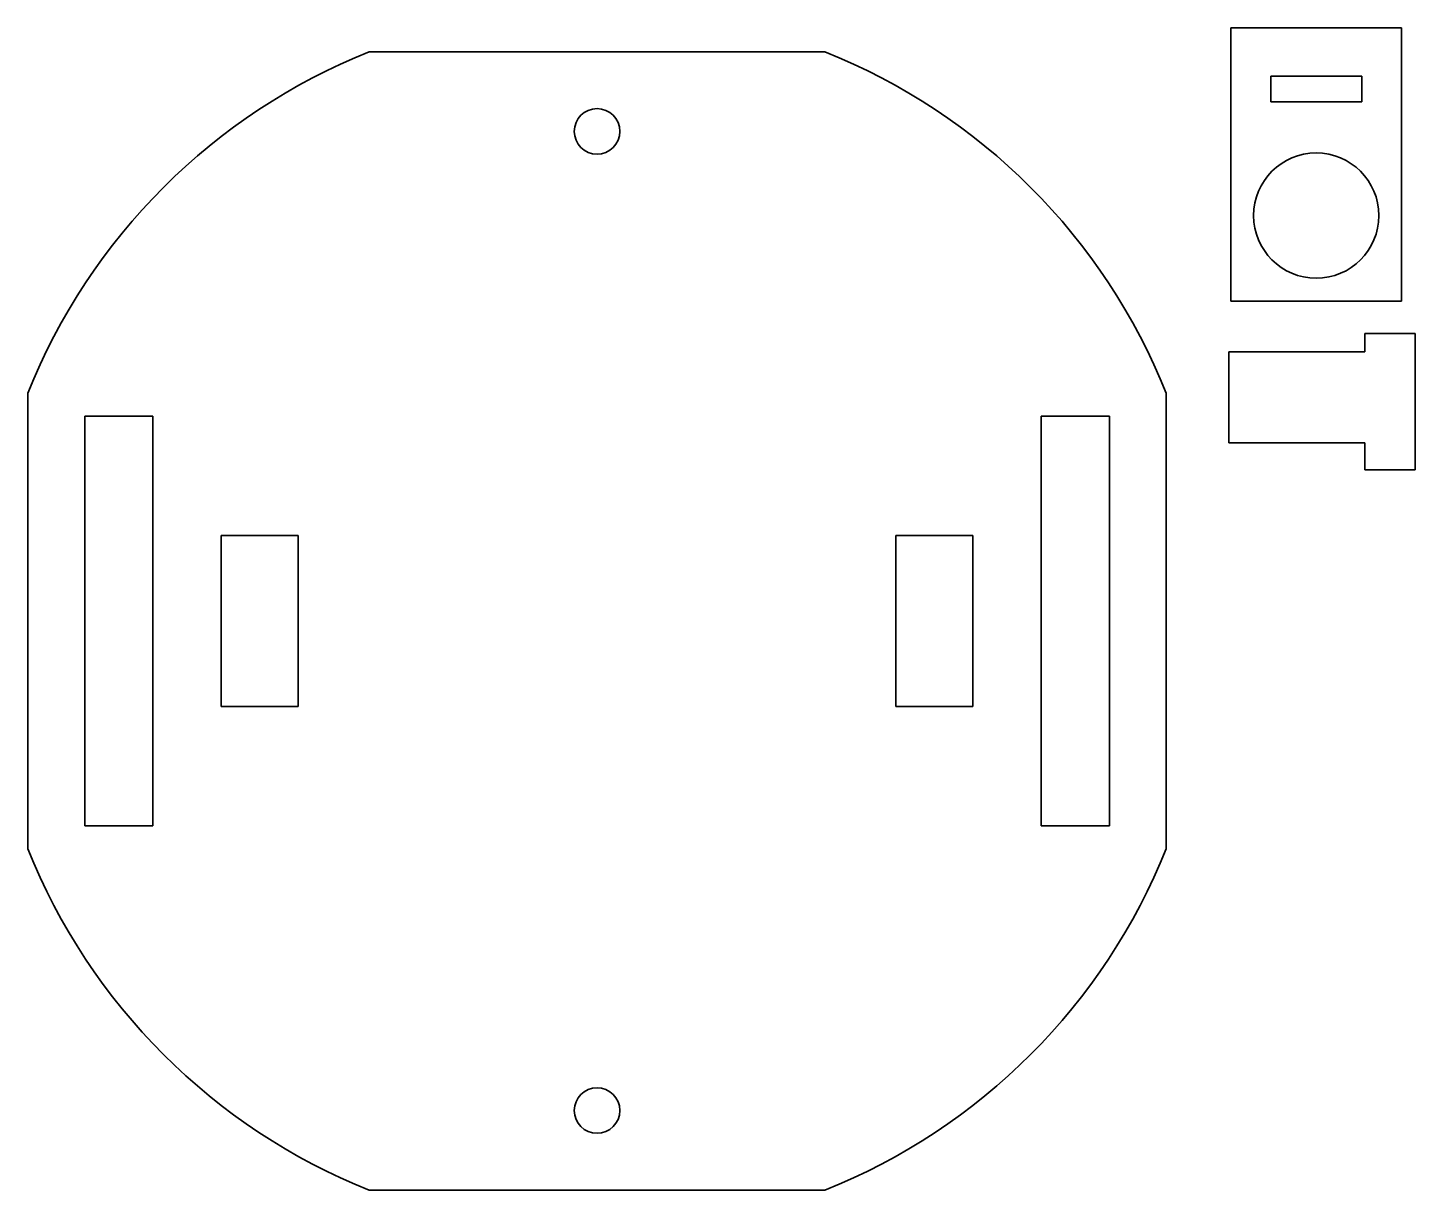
# Model space of a CAD drawing. Extents: x 10 to 254, y 629 to 833.
import ezdxf

# ---------------------------------------------------------------- set-up
doc = ezdxf.new("R2010")
doc.units = 0

msp = doc.modelspace()

# ---------------------------------------------------------------- linework, layer by layer
at = {"color": 7, "lineweight": 35, "ltscale": 0.45}
for p, q in [((221.574432, 814.883667), (221.574432, 832.883667)), ((251.574432, 832.883667), (251.574432, 814.883667))]:
    msp.add_line(p, q, dxfattribs=at)
at = {"color": 7, "lineweight": 35}
for p, q in [((221.574432, 832.883667), (251.574432, 832.883667)), ((110.232666, 828.678467), (70.232666, 828.678467)), ((110.232666, 828.678467), (150.232666, 828.678467)), ((221.574432, 784.883667), (221.574432, 814.883667)), ((251.574432, 814.883667), (251.574432, 784.883667)), ((251.574432, 784.883667), (221.574432, 784.883667)), ((253.962433, 779.191284), (253.962433, 755.225464)), ((10.232666, 728.678467), (10.232666, 768.678467)), ((210.232666, 728.678467), (210.232666, 768.678467)), ((20.232666, 728.678467), (20.232666, 764.678467)), ((32.232666, 764.678467), (32.232666, 728.678467)), ((188.232666, 764.678467), (188.232666, 728.678467)), ((200.232666, 728.678467), (200.232666, 764.678467)), ((10.232666, 728.678467), (10.232666, 688.678467)), ((20.232666, 728.678467), (20.232666, 692.678467)), ((32.232666, 692.678467), (32.232666, 728.678467)), ((188.232666, 692.678467), (188.232666, 728.678467)), ((200.232666, 728.678467), (200.232666, 692.678467)), ((210.232666, 728.678467), (210.232666, 688.678467)), ((110.232666, 628.678467), (70.232666, 628.678467)), ((110.232666, 628.678467), (150.232666, 628.678467))]:
    msp.add_line(p, q, dxfattribs=at)
at = {"color": 7, "lineweight": 35, "ltscale": 0.4}
for p, q in [((228.574432, 824.383667), (244.574432, 824.383667)), ((244.574432, 819.883667), (228.574432, 819.883667)), ((221.242828, 759.976868), (221.242828, 775.976868))]:
    msp.add_line(p, q, dxfattribs=at)
at = {"color": 7, "lineweight": 35, "ltscale": 0.1125}
for p, q in [((228.574432, 819.883667), (228.574432, 824.383667)), ((244.574432, 824.383667), (244.574432, 819.883667))]:
    msp.add_line(p, q, dxfattribs=at)
at = {"color": 7, "lineweight": 35, "ltscale": 0.08036}
msp.add_line((245.094879, 775.976868), (245.094879, 779.191284), dxfattribs=at)
at = {"color": 7, "lineweight": 35, "ltscale": 0.221689}
for p, q in [((245.094879, 779.191284), (253.962433, 779.191284)), ((253.962433, 755.225464), (245.094879, 755.225464))]:
    msp.add_line(p, q, dxfattribs=at)
at = {"color": 7, "lineweight": 35, "ltscale": 0.221301}
for p, q in [((221.242828, 775.976868), (230.094879, 775.976868)), ((230.094879, 759.976868), (221.242828, 759.976868))]:
    msp.add_line(p, q, dxfattribs=at)
at = {"color": 7, "lineweight": 35, "ltscale": 0.375}
for p, q in [((230.094879, 775.976868), (245.094879, 775.976868)), ((245.094879, 759.976868), (230.094879, 759.976868)), ((44.232666, 728.678467), (44.232666, 743.678467)), ((57.732666, 743.678467), (57.732666, 728.678467)), ((162.732666, 743.678467), (162.732666, 728.678467)), ((176.232666, 728.678467), (176.232666, 743.678467)), ((44.232666, 728.678467), (44.232666, 713.678467)), ((57.732666, 713.678467), (57.732666, 728.678467)), ((162.732666, 713.678467), (162.732666, 728.678467)), ((176.232666, 728.678467), (176.232666, 713.678467))]:
    msp.add_line(p, q, dxfattribs=at)
at = {"color": 7, "lineweight": 35, "ltscale": 0.3}
for p, q in [((20.232666, 764.678467), (32.232666, 764.678467)), ((200.232666, 764.678467), (188.232666, 764.678467)), ((20.232666, 692.678467), (32.232666, 692.678467)), ((200.232666, 692.678467), (188.232666, 692.678467))]:
    msp.add_line(p, q, dxfattribs=at)
at = {"color": 7, "lineweight": 35, "ltscale": 0.118785}
msp.add_line((245.094879, 755.225464), (245.094879, 759.976868), dxfattribs=at)
at = {"color": 7, "lineweight": 35, "ltscale": 0.3375}
for p, q in [((44.232666, 743.678467), (57.732666, 743.678467)), ((176.232666, 743.678467), (162.732666, 743.678467)), ((44.232666, 713.678467), (57.732666, 713.678467)), ((176.232666, 713.678467), (162.732666, 713.678467))]:
    msp.add_line(p, q, dxfattribs=at)
at = {"color": 7, "lineweight": 35}
for centre, radius in [((110.232666, 814.678467), 4), ((236.574432, 799.883667), 11), ((110.232666, 642.678467), 4)]:
    msp.add_circle(centre, radius, dxfattribs=at)
for start, end in [(111.801406, 158.198588), (21.801409, 68.198592), (201.801412, 248.198594), (291.801408, 338.198591)]:
    msp.add_arc((110.232666, 728.678467), 107.703296, start, end, dxfattribs=at)

doc.saveas('drawing.dxf')
